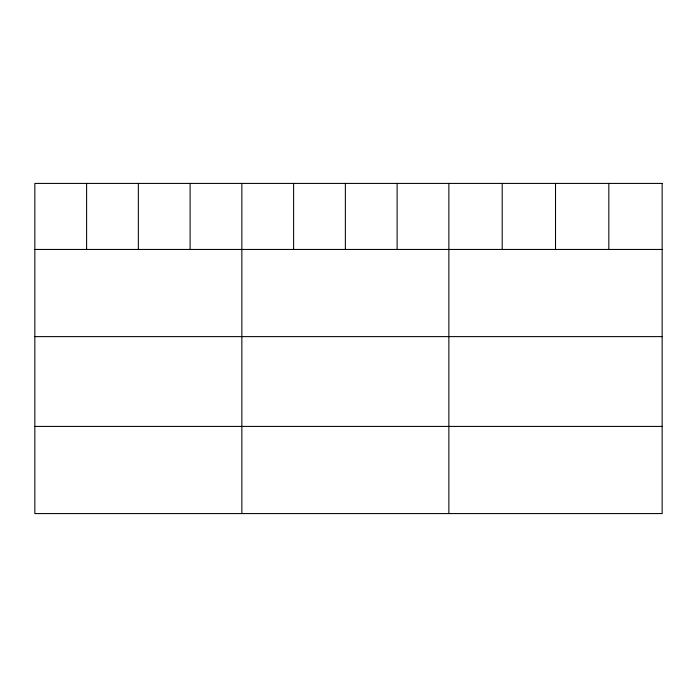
<?xml version="1.0" encoding="UTF-8"?>
<svg xmlns="http://www.w3.org/2000/svg" width="697" height="697" viewBox="0 0 697 697"><rect width="100%" height="100%" fill="white"/><g stroke="black" fill="none" stroke-linecap="round" stroke-linejoin="round"><path stroke-width="1.05" d="M34.85 249.456L662.15 249.456M34.85 336.616L662.15 336.616M34.85 426.416L662.15 426.416M608.829 183.424L608.829 249.456M555.509 183.424L555.509 249.456M502.188 183.424L502.188 249.456M448.868 183.424L448.868 513.576M397.116 183.424L397.116 249.456M345.363 183.424L345.363 249.456M293.611 183.424L293.611 249.456M241.859 183.424L241.859 513.576M190.107 183.424L190.107 249.456M138.355 183.424L138.355 249.456M86.602 183.424L86.602 249.456M662.15 183.424L34.85 183.424L34.85 513.576L662.15 513.576L662.15 183.424"/></g></svg>
